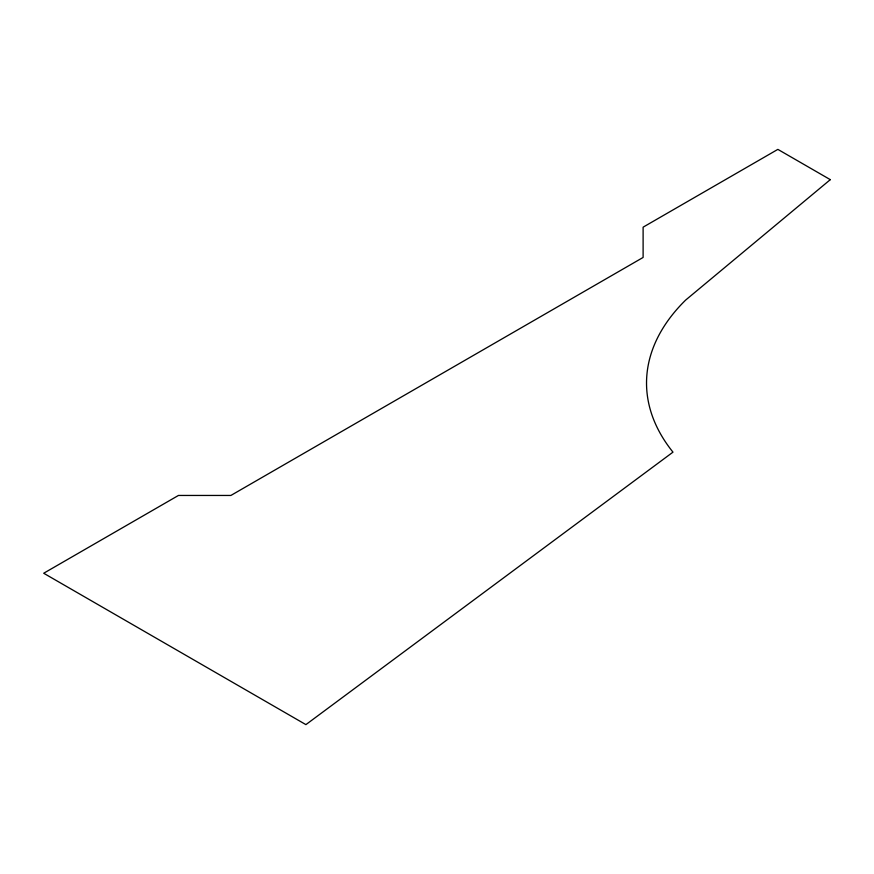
<?xml version="1.0" encoding="UTF-8"?>
<svg xmlns="http://www.w3.org/2000/svg" width="874" height="874" viewBox="0 0 874 874"><rect width="100%" height="100%" fill="white"/><g stroke="black" fill="none" stroke-linecap="round" stroke-linejoin="round"><path stroke-width="1.31" d="M830.3 179.651L685.664 300.066A283.733 163.809 0 0 0 672.98 452.142L305.9 724.622L43.7 573.246L178.449 495.449L230.889 495.449L643.111 257.448L643.111 227.174L777.86 149.378L830.3 179.651"/></g></svg>
